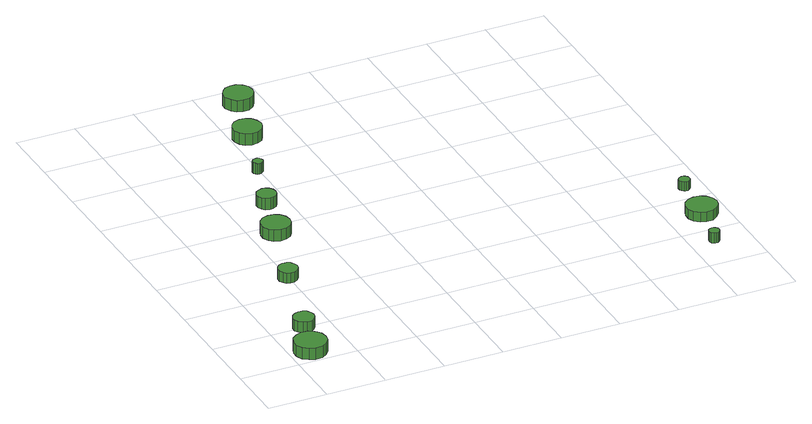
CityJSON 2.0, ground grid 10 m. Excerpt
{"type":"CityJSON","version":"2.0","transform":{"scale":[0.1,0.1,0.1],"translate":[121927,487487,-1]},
"CityObjects":{
"tree1":{"type":"SolitaryVegetationObject","attributes":{"function":"something"},"geometry":[{"type":"MultiSurface","lod":"1","boundaries":[[[0,1,2,3,4,5,6,7,8,9,10,11,12,13,14]],[[15,16,17,18,19,20,21,22,23,24,25,26,27,28,29]],[[0,29,28,1]],[[1,28,27,2]],[[2,27,26,3]],[[3,26,25,4]],[[4,25,24,5]],[[5,24,23,6]],[[6,23,22,7]],[[7,22,21,8]],[[8,21,20,9]],[[9,20,19,10]],[[10,19,18,11]],[[11,18,17,12]],[[12,17,16,13]],[[13,16,15,14]],[[14,15,29,0]]]}]},
"tree2":{"type":"SolitaryVegetationObject","attributes":{"function":"something"},"geometry":[{"type":"MultiSurface","lod":"1","boundaries":[[[30,31,32,33,34,35,36,37,38,39,40,41,42,43,44]],[[45,46,47,48,49,50,51,52,53,54,55,56,57,58,59]],[[30,59,58,31]],[[31,58,57,32]],[[32,57,56,33]],[[33,56,55,34]],[[34,55,54,35]],[[35,54,53,36]],[[36,53,52,37]],[[37,52,51,38]],[[38,51,50,39]],[[39,50,49,40]],[[40,49,48,41]],[[41,48,47,42]],[[42,47,46,43]],[[43,46,45,44]],[[44,45,59,30]]]}]},
"tree3":{"type":"SolitaryVegetationObject","attributes":{"function":"something"},"geometry":[{"type":"MultiSurface","lod":"1","boundaries":[[[60,61,62,63,64,65,66,67,68,69,70,71,72,73,74]],[[75,76,77,78,79,80,81,82,83,84,85,86,87,88,89]],[[60,89,88,61]],[[61,88,87,62]],[[62,87,86,63]],[[63,86,85,64]],[[64,85,84,65]],[[65,84,83,66]],[[66,83,82,67]],[[67,82,81,68]],[[68,81,80,69]],[[69,80,79,70]],[[70,79,78,71]],[[71,78,77,72]],[[72,77,76,73]],[[73,76,75,74]],[[74,75,89,60]]]}]},
"tree4":{"type":"SolitaryVegetationObject","attributes":{"function":"something"},"geometry":[{"type":"MultiSurface","lod":"1","boundaries":[[[90,91,92,93,94,95,96,97,98,99,100,101,102,103,104]],[[105,106,107,108,109,110,111,112,113,114,115,116,117,118,119]],[[90,119,118,91]],[[91,118,117,92]],[[92,117,116,93]],[[93,116,115,94]],[[94,115,114,95]],[[95,114,113,96]],[[96,113,112,97]],[[97,112,111,98]],[[98,111,110,99]],[[99,110,109,100]],[[100,109,108,101]],[[101,108,107,102]],[[102,107,106,103]],[[103,106,105,104]],[[104,105,119,90]]]}]},
"tree5":{"type":"SolitaryVegetationObject","attributes":{"function":"something"},"geometry":[{"type":"MultiSurface","lod":"1","boundaries":[[[120,121,122,123,124,125,126,127,128,129,130,131,132,133,134]],[[135,136,137,138,139,140,141,142,143,144,145,146,147,148,149]],[[120,149,148,121]],[[121,148,147,122]],[[122,147,146,123]],[[123,146,145,124]],[[124,145,144,125]],[[125,144,143,126]],[[126,143,142,127]],[[127,142,141,128]],[[128,141,140,129]],[[129,140,139,130]],[[130,139,138,131]],[[131,138,137,132]],[[132,137,136,133]],[[133,136,135,134]],[[134,135,149,120]]]}]},
"tree6":{"type":"SolitaryVegetationObject","attributes":{"function":"something"},"geometry":[{"type":"MultiSurface","lod":"1","boundaries":[[[150,151,152,153,154,155,156,157,158,159,160,161,162,163,164]],[[165,166,167,168,169,170,171,172,173,174,175,176,177,178,179]],[[150,179,178,151]],[[151,178,177,152]],[[152,177,176,153]],[[153,176,175,154]],[[154,175,174,155]],[[155,174,173,156]],[[156,173,172,157]],[[157,172,171,158]],[[158,171,170,159]],[[159,170,169,160]],[[160,169,168,161]],[[161,168,167,162]],[[162,167,166,163]],[[163,166,165,164]],[[164,165,179,150]]]}]},
"tree7":{"type":"SolitaryVegetationObject","attributes":{"function":"something"},"geometry":[{"type":"MultiSurface","lod":"1","boundaries":[[[180,181,182,183,184,185,186,187,188,189,190,191,192,193,194]],[[195,196,197,198,199,200,201,202,203,204,205,206,207,208,209]],[[180,209,208,181]],[[181,208,207,182]],[[182,207,206,183]],[[183,206,205,184]],[[184,205,204,185]],[[185,204,203,186]],[[186,203,202,187]],[[187,202,201,188]],[[188,201,200,189]],[[189,200,199,190]],[[190,199,198,191]],[[191,198,197,192]],[[192,197,196,193]],[[193,196,195,194]],[[194,195,209,180]]]}]},
"tree8":{"type":"SolitaryVegetationObject","attributes":{"function":"something"},"geometry":[{"type":"MultiSurface","lod":"1","boundaries":[[[210,211,212,213,214,215,216,217,218,219,220,221,222,223,224]],[[225,226,227,228,229,230,231,232,233,234,235,236,237,238,239]],[[210,239,238,211]],[[211,238,237,212]],[[212,237,236,213]],[[213,236,235,214]],[[214,235,234,215]],[[215,234,233,216]],[[216,233,232,217]],[[217,232,231,218]],[[218,231,230,219]],[[219,230,229,220]],[[220,229,228,221]],[[221,228,227,222]],[[222,227,226,223]],[[223,226,225,224]],[[224,225,239,210]]]}]},
"tree9":{"type":"SolitaryVegetationObject","attributes":{"function":"something"}},
"tree10":{"type":"SolitaryVegetationObject","attributes":{"function":"something"},"geometry":[{"type":"MultiSurface","lod":"1","boundaries":[[[240,241,242,243,244,245,246,247,248,249,250,251,252,253,254]],[[255,256,257,258,259,260,261,262,263,264,265,266,267,268,269]],[[240,269,268,241]],[[241,268,267,242]],[[242,267,266,243]],[[243,266,265,244]],[[244,265,264,245]],[[245,264,263,246]],[[246,263,262,247]],[[247,262,261,248]],[[248,261,260,249]],[[249,260,259,250]],[[250,259,258,251]],[[251,258,257,252]],[[252,257,256,253]],[[253,256,255,254]],[[254,255,269,240]]]}]},
"tree11":{"type":"SolitaryVegetationObject","attributes":{"function":"something"},"geometry":[{"type":"MultiSurface","lod":"1","boundaries":[[[270,271,272,273,274,275,276,277,278,279,280,281,282,283,284]],[[285,286,287,288,289,290,291,292,293,294,295,296,297,298,299]],[[270,299,298,271]],[[271,298,297,272]],[[272,297,296,273]],[[273,296,295,274]],[[274,295,294,275]],[[275,294,293,276]],[[276,293,292,277]],[[277,292,291,278]],[[278,291,290,279]],[[279,290,289,280]],[[280,289,288,281]],[[281,288,287,282]],[[282,287,286,283]],[[283,286,285,284]],[[284,285,299,270]]]}]},
"tree12":{"type":"SolitaryVegetationObject","attributes":{"function":"something"},"geometry":[{"type":"MultiSurface","lod":"1","boundaries":[[[300,301,302,303,304,305,306,307,308,309,310,311,312,313,314]],[[315,316,317,318,319,320,321,322,323,324,325,326,327,328,329]],[[300,329,328,301]],[[301,328,327,302]],[[302,327,326,303]],[[303,326,325,304]],[[304,325,324,305]],[[305,324,323,306]],[[306,323,322,307]],[[307,322,321,308]],[[308,321,320,309]],[[309,320,319,310]],[[310,319,318,311]],[[311,318,317,312]],[[312,317,316,313]],[[313,316,315,314]],[[314,315,329,300]]]}]}
},
"vertices":[
[60,29,27],[58,40,27],[51,49,27],[42,55,27],[30,56,27],[20,52,27],[11,45,27],[7,35,27],[7,23,27],[11,13,27],[20,6,27],[30,2,27],[42,3,27],[51,9,27],[58,18,27],[58,18,7],[51,9,7],[42,3,7],[30,2,7],[20,6,7],[11,13,7],[7,23,7],[7,35,7],[11,45,7],[20,52,7],[30,56,7],[42,55,7],[51,49,7],[58,40,7],[60,29,7],
[73,99,26],[71,106,26],[67,112,26],[61,115,26],[54,116,26],[47,114,26],[41,109,26],[38,103,26],[38,95,26],[41,89,26],[47,84,26],[54,82,26],[61,82,26],[67,86,26],[71,92,26],[71,92,7],[67,86,7],[61,82,7],[54,82,7],[47,84,7],[41,89,7],[38,95,7],[38,103,7],[41,109,7],[47,114,7],[54,116,7],[61,115,7],[67,112,7],[71,106,7],[73,99,7],
[115,246,25],[113,252,25],[109,258,25],[103,261,25],[96,262,25],[90,260,25],[85,255,25],[82,249,25],[82,242,25],[85,236,25],[90,231,25],[96,229,25],[103,230,25],[109,233,25],[113,239,25],[113,239,7],[109,233,7],[103,230,7],[96,229,7],[90,231,7],[85,236,7],[82,242,7],[82,249,7],[85,255,7],[90,260,7],[96,262,7],[103,261,7],[109,258,7],[113,252,7],[115,246,7],
[165,378,26],[163,388,26],[157,396,26],[148,401,26],[138,402,26],[128,399,26],[121,392,26],[117,383,26],[117,373,26],[121,363,26],[128,357,26],[138,354,26],[148,355,26],[157,360,26],[163,368,26],[163,368,6],[157,360,6],[148,355,6],[138,354,6],[128,357,6],[121,363,6],[117,373,6],[117,383,6],[121,392,6],[128,399,6],[138,402,6],[148,401,6],[157,396,6],[163,388,6],[165,378,6],
[182,464,26],[181,471,26],[177,476,26],[171,480,26],[165,480,26],[158,478,26],[153,474,26],[150,468,26],[150,461,26],[153,455,26],[158,450,26],[165,448,26],[171,449,26],[177,452,26],[181,458,26],[181,458,6],[177,452,6],[171,449,6],[165,448,6],[158,450,6],[153,455,6],[150,461,6],[150,468,6],[153,474,6],[158,478,6],[165,480,6],[171,480,6],[177,476,6],[181,471,6],[182,464,6],
[206,561,25],[205,564,25],[203,567,25],[200,569,25],[197,569,25],[193,568,25],[191,566,25],[189,563,25],[189,559,25],[191,556,25],[193,553,25],[197,552,25],[200,553,25],[203,555,25],[205,557,25],[205,557,6],[203,555,6],[200,553,6],[197,552,6],[193,553,6],[191,556,6],[189,559,6],[189,563,6],[191,566,6],[193,568,6],[197,569,6],[200,569,6],[203,567,6],[205,564,6],[206,561,6],
[252,662,26],[249,672,26],[244,680,26],[235,685,26],[225,686,26],[215,683,26],[208,676,26],[204,667,26],[204,657,26],[208,648,26],[215,641,26],[225,638,26],[235,639,26],[244,644,26],[249,652,26],[249,652,6],[244,644,6],[235,639,6],[225,638,6],[215,641,6],[208,648,6],[204,657,6],[204,667,6],[208,676,6],[215,683,6],[225,686,6],[235,685,6],[244,680,6],[249,672,6],[252,662,6],
[284,761,26],[282,771,26],[276,779,26],[267,784,26],[257,785,26],[247,782,26],[240,775,26],[235,766,26],[235,756,26],[240,746,26],[247,739,26],[257,736,26],[267,737,26],[276,742,26],[282,751,26],[282,751,6],[276,742,6],[267,737,6],[257,736,6],[247,739,6],[240,746,6],[235,756,6],[235,766,6],[240,775,6],[247,782,6],[257,785,6],[267,784,6],[276,779,6],[282,771,6],[284,761,6],
[749,67,25],[748,70,25],[746,73,25],[743,75,25],[739,75,25],[736,74,25],[733,72,25],[732,68,25],[732,65,25],[733,61,25],[736,59,25],[739,58,25],[743,58,25],[746,60,25],[748,63,25],[748,63,7],[746,60,7],[743,58,7],[739,58,7],[736,59,7],[733,61,7],[732,65,7],[732,68,7],[733,72,7],[736,74,7],[739,75,7],[743,75,7],[746,73,7],[748,70,7],[749,67,7],
[784,149,24],[781,159,24],[775,168,24],[766,173,24],[755,174,24],[745,171,24],[737,164,24],[733,154,24],[733,143,24],[737,134,24],[745,126,24],[755,123,24],[766,124,24],[775,130,24],[781,138,24],[781,138,7],[775,130,7],[766,124,7],[755,123,7],[745,126,7],[737,134,7],[733,143,7],[733,154,7],[737,164,7],[745,171,7],[755,174,7],[766,173,7],[775,168,7],[781,159,7],[784,149,7],
[776,231,23],[776,235,23],[773,238,23],[770,240,23],[766,240,23],[763,239,23],[760,236,23],[758,233,23],[758,229,23],[760,226,23],[763,223,23],[766,222,23],[770,222,23],[773,224,23],[776,227,23],[776,227,7],[773,224,7],[770,222,7],[766,222,7],[763,223,7],[760,226,7],[758,229,7],[758,233,7],[760,236,7],[763,239,7],[766,240,7],[770,240,7],[773,238,7],[776,235,7],[776,231,7]
]}
